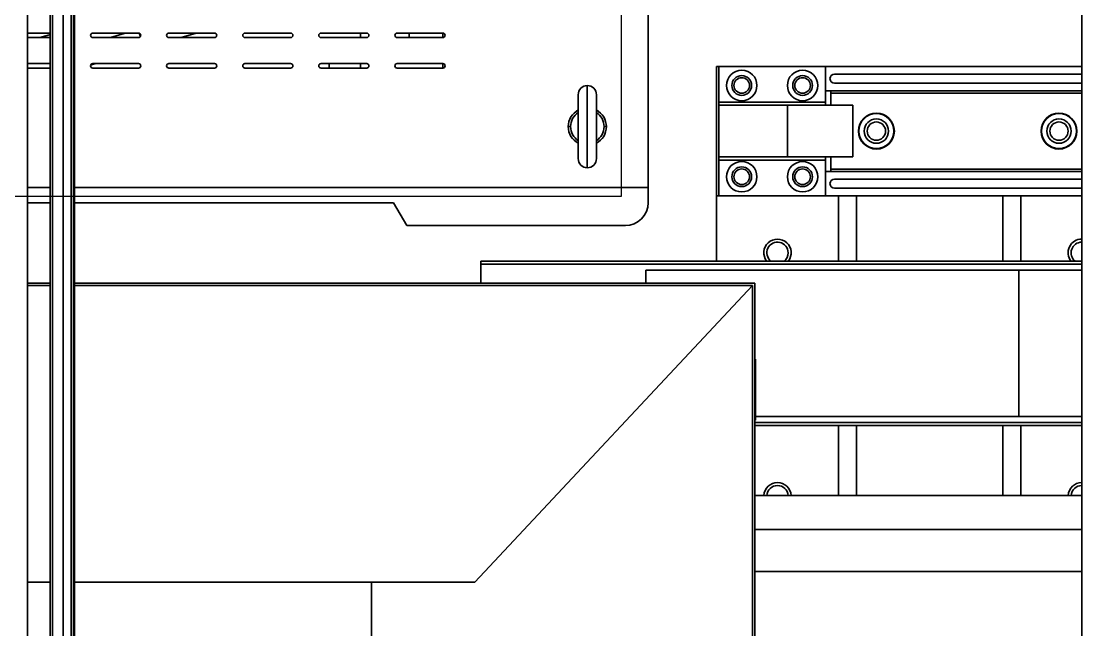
# Model space of a CAD drawing. Header units: millimetres. Extents: x -1052 to 3351, y 0 to 2015.
# Drawn here: x -389.1 to -378.79, y 1685.77 to 1691.69 of the extents above; entities that cross this region are included whole.
import ezdxf

# ---------------------------------------------------------------- set-up
doc = ezdxf.new("R2010")
doc.units = ezdxf.units.MM
doc.layers.add('COLUMN', color=3, linetype='Continuous')

msp = doc.modelspace()

# ---------------------------------------------------------------- linework, layer by layer
at = {"color": 7, "linetype": 'Continuous', "lineweight": 35}
for p, q in [((-389.0445, 1678.402), (-389.0445, 1705.5597)), ((-389.0445, 1678.402), (-389.0445, 1705.5597)), ((-388.8226, 1680.9166), (-388.8226, 1704.5835)), ((-388.8226, 1680.9166), (-388.8226, 1704.5835)), ((-388.7995, 1704.5835), (-388.7995, 1680.9166)), ((-388.7995, 1704.5835), (-388.7995, 1680.9166)), ((-388.6981, 1680.9166), (-388.6981, 1704.5835)), ((-388.6981, 1680.9166), (-388.6981, 1704.5835)), ((-388.6185, 1704.5835), (-388.6185, 1680.9166)), ((-388.6185, 1704.5835), (-388.6185, 1680.9166)), ((-388.5968, 1704.5835), (-388.5968, 1680.9166)), ((-388.5968, 1704.5835), (-388.5968, 1680.9166)), ((-388.5859, 1680.9166), (-388.5859, 1704.5835)), ((-388.5859, 1680.9166), (-388.5859, 1704.5835)), ((-383.0094, 1690.0717), (-383.0094, 1695.1315)), ((-383.0094, 1690.0717), (-383.0094, 1695.1315)), ((-378.7938, 1693.2956), (-378.7938, 1683.8749)), ((-378.7938, 1693.2956), (-378.7938, 1683.8749)), ((-388.8226, 1691.5731), (-389.0445, 1691.5731)), ((-388.8226, 1691.5731), (-389.0445, 1691.5731)), ((-387.9647, 1691.5731), (-388.4084, 1691.5731)), ((-387.9647, 1691.5731), (-388.4084, 1691.5731)), ((-387.2251, 1691.5731), (-387.6688, 1691.5731)), ((-387.2251, 1691.5731), (-387.6688, 1691.5731)), ((-387.5508, 1691.5287), (-387.4046, 1691.5731)), ((-387.5508, 1691.5287), (-387.4046, 1691.5731)), ((-386.4855, 1691.5731), (-386.9293, 1691.5731)), ((-386.4855, 1691.5731), (-386.9293, 1691.5731)), ((-385.7459, 1691.5731), (-386.1897, 1691.5731)), ((-385.7459, 1691.5731), (-386.1897, 1691.5731)), ((-385.8051, 1691.5731), (-385.8051, 1691.5287)), ((-385.8051, 1691.5731), (-385.8051, 1691.5287)), ((-385.0063, 1691.5731), (-385.4501, 1691.5731)), ((-385.0063, 1691.5731), (-385.4501, 1691.5731)), ((-385.3317, 1691.5287), (-385.3317, 1691.5731)), ((-385.3317, 1691.5287), (-385.3317, 1691.5731)), ((-385.0063, 1691.5287), (-385.0063, 1691.5731)), ((-385.0063, 1691.5287), (-385.0063, 1691.5731)), ((-389.0445, 1691.5287), (-388.8226, 1691.5287)), ((-389.0445, 1691.5287), (-388.8226, 1691.5287)), ((-388.4084, 1691.5287), (-387.9647, 1691.5287)), ((-388.4084, 1691.5287), (-387.9647, 1691.5287)), ((-387.6688, 1691.5287), (-387.2251, 1691.5287)), ((-387.6688, 1691.5287), (-387.2251, 1691.5287)), ((-386.9293, 1691.5287), (-386.4855, 1691.5287)), ((-386.9293, 1691.5287), (-386.4855, 1691.5287)), ((-386.1897, 1691.5287), (-385.7459, 1691.5287)), ((-386.1897, 1691.5287), (-385.7459, 1691.5287)), ((-385.4501, 1691.5287), (-385.0063, 1691.5287)), ((-385.4501, 1691.5287), (-385.0063, 1691.5287)), ((-388.8226, 1691.2773), (-389.0445, 1691.2773)), ((-388.8226, 1691.2773), (-389.0445, 1691.2773)), ((-389.0445, 1691.2329), (-388.8226, 1691.2329)), ((-389.0445, 1691.2329), (-388.8226, 1691.2329)), ((-387.9647, 1691.2773), (-388.4084, 1691.2773)), ((-387.9647, 1691.2773), (-388.4084, 1691.2773)), ((-388.4084, 1691.2329), (-387.9647, 1691.2329)), ((-388.4084, 1691.2329), (-387.9647, 1691.2329)), ((-387.2251, 1691.2773), (-387.6688, 1691.2773)), ((-387.2251, 1691.2773), (-387.6688, 1691.2773)), ((-387.6688, 1691.2329), (-387.2251, 1691.2329)), ((-387.6688, 1691.2329), (-387.2251, 1691.2329)), ((-386.4855, 1691.2773), (-386.9293, 1691.2773)), ((-386.4855, 1691.2773), (-386.9293, 1691.2773)), ((-386.9293, 1691.2329), (-386.4855, 1691.2329)), ((-386.9293, 1691.2329), (-386.4855, 1691.2329)), ((-385.7459, 1691.2773), (-386.1897, 1691.2773)), ((-385.7459, 1691.2773), (-386.1897, 1691.2773)), ((-386.1897, 1691.2329), (-385.7459, 1691.2329)), ((-386.1897, 1691.2329), (-385.7459, 1691.2329)), ((-386.112, 1691.2773), (-386.112, 1691.2329)), ((-386.112, 1691.2773), (-386.112, 1691.2329)), ((-385.8051, 1691.2773), (-385.8051, 1691.2329)), ((-385.8051, 1691.2773), (-385.8051, 1691.2329)), ((-385.0063, 1691.2773), (-385.4501, 1691.2773)), ((-385.0063, 1691.2773), (-385.4501, 1691.2773)), ((-385.4501, 1691.2329), (-385.0063, 1691.2329)), ((-385.4501, 1691.2329), (-385.0063, 1691.2329)), ((-385.0063, 1691.2329), (-385.0063, 1691.2773)), ((-385.0063, 1691.2329), (-385.0063, 1691.2773)), ((-382.3438, 1691.2486), (-382.3438, 1689.9913)), ((-382.3438, 1691.2486), (-382.3216, 1691.2486)), ((-382.3438, 1691.2486), (-382.3438, 1689.9913)), ((-382.3438, 1691.2486), (-382.3216, 1691.2486)), ((-381.2862, 1691.2486), (-382.3216, 1691.2486)), ((-382.3216, 1691.2486), (-382.3216, 1690.901)), ((-381.2862, 1691.2486), (-382.3216, 1691.2486)), ((-382.3216, 1691.2486), (-382.3216, 1690.901)), ((-378.7938, 1691.2486), (-381.2862, 1691.2486)), ((-381.2862, 1690.901), (-381.2862, 1691.2486)), ((-378.7938, 1691.2486), (-381.2862, 1691.2486)), ((-381.2862, 1690.901), (-381.2862, 1691.2486)), ((-378.7938, 1691.1747), (-381.1974, 1691.1747)), ((-378.7938, 1691.1747), (-381.1974, 1691.1747)), ((-383.6011, 1690.264), (-383.6011, 1691.0628)), ((-383.6011, 1690.264), (-383.6011, 1691.0628)), ((-381.1974, 1691.0859), (-378.7938, 1691.0859)), ((-381.1974, 1691.0859), (-378.7938, 1691.0859)), ((-383.6898, 1690.974), (-383.6898, 1690.3528)), ((-383.6898, 1690.974), (-383.6898, 1690.3528)), ((-383.5123, 1690.3528), (-383.5123, 1690.974)), ((-383.5123, 1690.3528), (-383.5123, 1690.974)), ((-381.2344, 1691.012), (-381.2862, 1691.012)), ((-381.2344, 1691.012), (-381.2862, 1691.012)), ((-381.2344, 1690.9898), (-381.2344, 1691.012)), ((-381.2344, 1691.012), (-378.7938, 1691.012)), ((-381.2344, 1690.9898), (-381.2344, 1691.012)), ((-381.2344, 1691.012), (-378.7938, 1691.012)), ((-381.2344, 1690.9898), (-381.2344, 1690.8715)), ((-378.7938, 1690.9898), (-381.2344, 1690.9898)), ((-381.2344, 1690.9898), (-381.2344, 1690.8715)), ((-378.7938, 1690.9898), (-381.2344, 1690.9898)), ((-382.3216, 1690.901), (-381.2862, 1690.901)), ((-382.3216, 1690.8715), (-382.3216, 1690.901)), ((-382.3216, 1690.901), (-381.2862, 1690.901)), ((-382.3216, 1690.8715), (-382.3216, 1690.901)), ((-382.3216, 1690.8715), (-382.3216, 1690.3685)), ((-382.3216, 1690.8715), (-381.656, 1690.8715)), ((-382.3216, 1690.8715), (-382.3216, 1690.3685)), ((-382.3216, 1690.8715), (-381.656, 1690.8715)), ((-381.656, 1690.8715), (-381.656, 1690.3685)), ((-381.656, 1690.8715), (-381.0199, 1690.8715)), ((-381.656, 1690.8715), (-381.656, 1690.3685)), ((-381.656, 1690.8715), (-381.0199, 1690.8715)), ((-381.2862, 1690.901), (-381.2862, 1690.8715)), ((-381.2862, 1690.901), (-381.2862, 1690.8715)), ((-381.0199, 1690.3685), (-381.0199, 1690.8715)), ((-381.0199, 1690.3685), (-381.0199, 1690.8715)), ((-383.7638, 1690.6634), (-383.786, 1690.6634)), ((-383.7638, 1690.6634), (-383.786, 1690.6634)), ((-383.4384, 1690.6634), (-383.4162, 1690.6634)), ((-383.4384, 1690.6634), (-383.4162, 1690.6634)), ((-382.3216, 1690.3685), (-381.656, 1690.3685)), ((-382.3216, 1690.339), (-382.3216, 1690.3685)), ((-382.3216, 1690.3685), (-381.656, 1690.3685)), ((-382.3216, 1690.339), (-382.3216, 1690.3685)), ((-381.2862, 1690.339), (-382.3216, 1690.339)), ((-382.3216, 1690.339), (-382.3216, 1689.9913)), ((-381.2862, 1690.339), (-382.3216, 1690.339)), ((-382.3216, 1690.339), (-382.3216, 1689.9913)), ((-381.656, 1690.3685), (-381.0199, 1690.3685)), ((-381.656, 1690.3685), (-381.0199, 1690.3685)), ((-381.2862, 1690.3685), (-381.2862, 1690.339)), ((-381.2862, 1690.3685), (-381.2862, 1690.339)), ((-381.2862, 1689.9913), (-381.2862, 1690.339)), ((-381.2862, 1689.9913), (-381.2862, 1690.339)), ((-381.2344, 1690.3685), (-381.2344, 1690.2502)), ((-381.2344, 1690.3685), (-381.2344, 1690.2502)), ((-381.2862, 1690.228), (-381.2344, 1690.228)), ((-381.2862, 1690.228), (-381.2344, 1690.228)), ((-381.2344, 1690.2502), (-378.7938, 1690.2502)), ((-381.2344, 1690.228), (-381.2344, 1690.2502)), ((-381.2344, 1690.2502), (-378.7938, 1690.2502)), ((-381.2344, 1690.228), (-381.2344, 1690.2502)), ((-378.7938, 1690.228), (-381.2344, 1690.228)), ((-378.7938, 1690.228), (-381.2344, 1690.228)), ((-378.7938, 1690.1541), (-381.1974, 1690.1541)), ((-378.7938, 1690.1541), (-381.1974, 1690.1541)), ((-389.0445, 1690.0717), (-388.8226, 1690.0717)), ((-389.0445, 1690.0717), (-388.8226, 1690.0717)), ((-388.5859, 1690.0717), (-383.0094, 1690.0717)), ((-388.5859, 1690.0717), (-383.0094, 1690.0717)), ((-383.0094, 1689.9238), (-383.0094, 1690.0717)), ((-383.0094, 1689.9238), (-383.0094, 1690.0717)), ((-381.1974, 1690.0653), (-378.7938, 1690.0653)), ((-381.1974, 1690.0653), (-378.7938, 1690.0653)), ((-389.0445, 1689.9238), (-388.8226, 1689.9238)), ((-389.0445, 1689.9238), (-388.8226, 1689.9238)), ((-388.5859, 1689.9238), (-385.4844, 1689.9238)), ((-388.5859, 1689.9238), (-385.4844, 1689.9238)), ((-385.4844, 1689.9238), (-385.3563, 1689.7019)), ((-385.4844, 1689.9238), (-385.3563, 1689.7019)), ((-382.3438, 1689.9913), (-382.3216, 1689.9913)), ((-382.3438, 1689.3553), (-382.3438, 1689.9913)), ((-382.3438, 1689.9913), (-382.3216, 1689.9913)), ((-382.3438, 1689.3553), (-382.3438, 1689.9913)), ((-382.3216, 1689.9913), (-381.2862, 1689.9913)), ((-382.3216, 1689.9913), (-381.2862, 1689.9913)), ((-378.7938, 1689.9913), (-381.2862, 1689.9913)), ((-378.7938, 1689.9913), (-381.2862, 1689.9913)), ((-381.1604, 1689.3553), (-381.1604, 1689.9913)), ((-381.1604, 1689.3553), (-381.1604, 1689.9913)), ((-380.9829, 1689.3553), (-380.9829, 1689.9913)), ((-380.9829, 1689.3553), (-380.9829, 1689.9913)), ((-379.5629, 1689.3553), (-379.5629, 1689.9913)), ((-379.5629, 1689.3553), (-379.5629, 1689.9913)), ((-379.3854, 1689.3553), (-379.3854, 1689.9913)), ((-379.3854, 1689.3553), (-379.3854, 1689.9913)), ((-385.3563, 1689.7019), (-383.2313, 1689.7019)), ((-385.3563, 1689.7019), (-383.2313, 1689.7019)), ((-378.7938, 1689.3553), (-384.6365, 1689.3553)), ((-384.6365, 1689.3553), (-384.6365, 1689.3257)), ((-378.7938, 1689.3553), (-384.6365, 1689.3553)), ((-384.6365, 1689.3553), (-384.6365, 1689.3257)), ((-378.7938, 1689.3257), (-384.6365, 1689.3257)), ((-384.6365, 1689.3257), (-384.6365, 1689.1408)), ((-378.7938, 1689.3257), (-384.6365, 1689.3257)), ((-384.6365, 1689.3257), (-384.6365, 1689.1408)), ((-383.0306, 1689.2665), (-383.0306, 1689.1408)), ((-379.4066, 1689.2665), (-383.0306, 1689.2665)), ((-383.0306, 1689.2665), (-383.0306, 1689.1408)), ((-379.4066, 1689.2665), (-383.0306, 1689.2665)), ((-379.4066, 1687.8465), (-379.4066, 1689.2665)), ((-378.7938, 1689.2665), (-379.4066, 1689.2665)), ((-379.4066, 1687.8465), (-379.4066, 1689.2665)), ((-378.7938, 1689.2665), (-379.4066, 1689.2665)), ((-389.0445, 1689.1408), (-388.8226, 1689.1408)), ((-389.0445, 1689.1408), (-388.8226, 1689.1408)), ((-389.0445, 1689.1186), (-388.8226, 1689.1186)), ((-389.0445, 1689.1186), (-388.8226, 1689.1186)), ((-388.5859, 1689.1408), (-381.974, 1689.1408)), ((-388.5859, 1689.1408), (-381.974, 1689.1408)), ((-388.5859, 1689.1186), (-381.9962, 1689.1186)), ((-388.5859, 1689.1186), (-381.9962, 1689.1186)), ((-381.9962, 1689.1184), (-384.6944, 1686.2342)), ((-381.9962, 1689.1184), (-384.6944, 1686.2342)), ((-381.9962, 1677.9434), (-381.9962, 1689.1186)), ((-381.9962, 1677.9434), (-381.9962, 1689.1186)), ((-381.974, 1677.9434), (-381.974, 1689.1408)), ((-381.974, 1677.9434), (-381.974, 1689.1408)), ((-381.974, 1688.4012), (-381.9668, 1688.4012)), ((-381.974, 1688.4012), (-381.9668, 1688.4012)), ((-381.9668, 1688.4012), (-381.9668, 1687.8096)), ((-381.9668, 1688.4012), (-381.9668, 1687.8096)), ((-379.4066, 1687.8465), (-381.9668, 1687.8465)), ((-379.4066, 1687.8465), (-381.9668, 1687.8465)), ((-378.7938, 1687.8465), (-379.4066, 1687.8465)), ((-378.7938, 1687.8465), (-379.4066, 1687.8465)), ((-381.974, 1687.8096), (-381.9668, 1687.8096)), ((-381.974, 1687.8096), (-381.9668, 1687.8096)), ((-378.7938, 1687.7874), (-381.974, 1687.7874)), ((-378.7938, 1687.7874), (-381.974, 1687.7874)), ((-378.7938, 1687.7578), (-381.974, 1687.7578)), ((-378.7938, 1687.7578), (-381.974, 1687.7578)), ((-381.1604, 1687.0774), (-381.1604, 1687.7578)), ((-381.1604, 1687.0774), (-381.1604, 1687.7578)), ((-380.9829, 1687.0774), (-380.9829, 1687.7578)), ((-380.9829, 1687.0774), (-380.9829, 1687.7578)), ((-379.5629, 1687.0774), (-379.5629, 1687.7578)), ((-379.5629, 1687.0774), (-379.5629, 1687.7578)), ((-379.3854, 1687.0774), (-379.3854, 1687.7578)), ((-379.3854, 1687.0774), (-379.3854, 1687.7578)), ((-378.7938, 1687.0774), (-381.974, 1687.0774)), ((-378.7938, 1687.0774), (-381.974, 1687.0774)), ((-378.7938, 1686.7445), (-381.974, 1686.7445)), ((-378.7938, 1686.7445), (-381.974, 1686.7445)), ((-378.7938, 1686.3378), (-381.974, 1686.3378)), ((-378.7938, 1686.3378), (-381.974, 1686.3378)), ((-389.0445, 1686.2342), (-388.8226, 1686.2342)), ((-389.0445, 1686.2342), (-388.8226, 1686.2342)), ((-388.5859, 1686.2342), (-384.6944, 1686.2342)), ((-388.5859, 1686.2342), (-384.6944, 1686.2342)), ((-385.6987, 1680.8056), (-385.6987, 1686.2342)), ((-385.6987, 1680.8056), (-385.6987, 1686.2342))]:
    msp.add_line(p, q, dxfattribs=at)
for points in [[(-388.8226, 1691.5603), (-388.8313, 1691.5577), (-388.9001, 1691.5368), (-388.9267, 1691.5287)], [(-388.8226, 1691.5603), (-388.8313, 1691.5577), (-388.9001, 1691.5368), (-388.9267, 1691.5287)], [(-388.2388, 1691.5287), (-388.2383, 1691.5289), (-388.1491, 1691.5559), (-388.0925, 1691.5731)], [(-388.2388, 1691.5287), (-388.2383, 1691.5289), (-388.1491, 1691.5559), (-388.0925, 1691.5731)], [(-387.947, 1691.5374), (-387.9494, 1691.5451), (-387.9575, 1691.5719)], [(-387.947, 1691.5374), (-387.9494, 1691.5451), (-387.9575, 1691.5719)], [(-388.4294, 1691.2622), (-388.4132, 1691.2671), (-388.3798, 1691.2773)], [(-388.4294, 1691.2622), (-388.4132, 1691.2671), (-388.3798, 1691.2773)]]:
    msp.add_lwpolyline(points, dxfattribs=at)
for centre, radius in [((-382.0997, 1691.0638), 0.1479), ((-382.0997, 1691.0638), 0.1479), ((-382.0997, 1691.0638), 0.0961), ((-382.0997, 1691.0638), 0.0961), ((-382.0997, 1691.0638), 0.0754), ((-382.0997, 1691.0638), 0.0754), ((-381.5081, 1691.0638), 0.1479), ((-381.5081, 1691.0638), 0.1479), ((-381.5081, 1691.0638), 0.0961), ((-381.5081, 1691.0638), 0.0961), ((-381.5081, 1691.0638), 0.0754), ((-381.5081, 1691.0638), 0.0754), ((-380.7906, 1690.62), 0.1745), ((-380.7906, 1690.62), 0.1745), ((-380.7906, 1690.62), 0.1701), ((-380.7906, 1690.62), 0.1701), ((-380.7906, 1690.62), 0.1183), ((-380.7906, 1690.62), 0.1183), ((-379.0156, 1690.62), 0.1745), ((-379.0156, 1690.62), 0.1745), ((-379.0156, 1690.62), 0.1701), ((-379.0156, 1690.62), 0.1701), ((-379.0156, 1690.62), 0.1183), ((-379.0156, 1690.62), 0.1183), ((-380.7906, 1690.62), 0.0888), ((-380.7906, 1690.62), 0.0888), ((-379.0156, 1690.62), 0.0888), ((-379.0156, 1690.62), 0.0888), ((-382.0997, 1690.1762), 0.1479), ((-382.0997, 1690.1762), 0.1479), ((-381.5081, 1690.1762), 0.1479), ((-381.5081, 1690.1762), 0.1479), ((-382.0997, 1690.1762), 0.0961), ((-382.0997, 1690.1762), 0.0961), ((-382.0997, 1690.1762), 0.0754), ((-382.0997, 1690.1762), 0.0754), ((-381.5081, 1690.1762), 0.0961), ((-381.5081, 1690.1762), 0.0961), ((-381.5081, 1690.1762), 0.0754), ((-381.5081, 1690.1762), 0.0754)]:
    msp.add_circle(centre, radius, dxfattribs=at)
for centre, radius, start, end in [((-388.4084, 1691.5509), 0.0222, 90, 270), ((-388.4084, 1691.5509), 0.0222, 90, 270), ((-387.9647, 1691.5509), 0.0222, 270, 90), ((-387.9647, 1691.5509), 0.0222, 270, 90), ((-387.6688, 1691.5509), 0.0222, 90, 270), ((-387.6688, 1691.5509), 0.0222, 90, 270), ((-387.2251, 1691.5509), 0.0222, 270, 90), ((-387.2251, 1691.5509), 0.0222, 270, 90), ((-386.9293, 1691.5509), 0.0222, 90, 270), ((-386.9293, 1691.5509), 0.0222, 90, 270), ((-386.4855, 1691.5509), 0.0222, 270, 90), ((-386.4855, 1691.5509), 0.0222, 270, 90), ((-386.1897, 1691.5509), 0.0222, 90, 270), ((-386.1897, 1691.5509), 0.0222, 90, 270), ((-385.7459, 1691.5509), 0.0222, 270, 90), ((-385.7459, 1691.5509), 0.0222, 270, 90), ((-385.4501, 1691.5509), 0.0222, 90, 270), ((-385.4501, 1691.5509), 0.0222, 90, 270), ((-385.0063, 1691.5509), 0.0222, 270, 90), ((-385.0063, 1691.5509), 0.0222, 270, 90), ((-388.4084, 1691.2551), 0.0222, 90, 270), ((-388.4084, 1691.2551), 0.0222, 90, 270), ((-387.9647, 1691.2551), 0.0222, 270, 90), ((-387.9647, 1691.2551), 0.0222, 270, 90), ((-387.6688, 1691.2551), 0.0222, 90, 270), ((-387.6688, 1691.2551), 0.0222, 90, 270), ((-387.2251, 1691.2551), 0.0222, 270, 90), ((-387.2251, 1691.2551), 0.0222, 270, 90), ((-386.9293, 1691.2551), 0.0222, 90, 270), ((-386.9293, 1691.2551), 0.0222, 90, 270), ((-386.4855, 1691.2551), 0.0222, 270, 90), ((-386.4855, 1691.2551), 0.0222, 270, 90), ((-386.1897, 1691.2551), 0.0222, 90, 270), ((-386.1897, 1691.2551), 0.0222, 90, 270), ((-385.7459, 1691.2551), 0.0222, 270, 90), ((-385.7459, 1691.2551), 0.0222, 270, 90), ((-385.4501, 1691.2551), 0.0222, 90, 270), ((-385.4501, 1691.2551), 0.0222, 90, 270), ((-385.0063, 1691.2551), 0.0222, 270, 90), ((-385.0063, 1691.2551), 0.0222, 270, 90), ((-381.1974, 1691.1303), 0.0444, 90, 270), ((-381.1974, 1691.1303), 0.0444, 90, 270), ((-383.6011, 1690.974), 0.0888, 90, 180), ((-383.6011, 1690.974), 0.0888, 90, 180), ((-383.6011, 1690.974), 0.0888, 0, 90), ((-383.6011, 1690.974), 0.0888, 0, 90), ((-383.6011, 1690.6634), 0.1849, 118.6854, 180), ((-383.6011, 1690.6634), 0.1849, 118.6854, 180), ((-383.6011, 1690.6634), 0.1849, 0, 61.3146), ((-383.6011, 1690.6634), 0.1849, 0, 61.3146), ((-383.6011, 1690.6634), 0.1627, 122.93392, 180), ((-383.6011, 1690.6634), 0.1627, 122.93392, 180), ((-383.6011, 1690.6634), 0.1627, 0, 57.06608), ((-383.6011, 1690.6634), 0.1627, 0, 57.06608), ((-383.6011, 1690.6634), 0.1849, 180, 241.3146), ((-383.6011, 1690.6634), 0.1849, 180, 241.3146), ((-383.6011, 1690.6634), 0.1627, 180, 237.06608), ((-383.6011, 1690.6634), 0.1627, 180, 237.06608), ((-383.6011, 1690.6634), 0.1627, 302.93392, 0), ((-383.6011, 1690.6634), 0.1627, 302.93392, 0), ((-383.6011, 1690.6634), 0.1849, 298.6854, 0), ((-383.6011, 1690.6634), 0.1849, 298.6854, 0), ((-383.6011, 1690.3528), 0.0888, 180, 270), ((-383.6011, 1690.3528), 0.0888, 180, 270), ((-383.6011, 1690.3528), 0.0888, 270, 0), ((-383.6011, 1690.3528), 0.0888, 270, 0), ((-381.1974, 1690.1097), 0.0444, 90, 270), ((-381.1974, 1690.1097), 0.0444, 90, 270), ((-383.2313, 1689.9238), 0.2219, 270, 0), ((-383.2313, 1689.9238), 0.2219, 270, 0), ((-381.7521, 1689.4367), 0.1331, 322.33011, 217.66989), ((-381.7521, 1689.4367), 0.1331, 322.33011, 217.66989), ((-381.7521, 1689.4367), 0.1035, 0, 231.78679), ((-381.7521, 1689.4367), 0.1035, 0, 231.78679), ((-378.7938, 1689.4367), 0.1331, 90, 217.66989), ((-378.7938, 1689.4367), 0.1331, 90, 217.66989), ((-378.7938, 1689.4367), 0.1035, 90, 231.78679), ((-378.7938, 1689.4367), 0.1035, 90, 231.78679), ((-381.7521, 1689.4367), 0.1035, 308.21321, 0), ((-381.7521, 1689.4367), 0.1035, 308.21321, 0), ((-381.7521, 1687.07), 0.1331, 3.18474, 176.81526), ((-381.7521, 1687.07), 0.1331, 3.18474, 176.81526), ((-381.7521, 1687.07), 0.1035, 4.09604, 175.90396), ((-381.7521, 1687.07), 0.1035, 4.09604, 175.90396), ((-378.7938, 1687.07), 0.1331, 90, 176.81526), ((-378.7938, 1687.07), 0.1331, 90, 176.81526), ((-378.7938, 1687.07), 0.1035, 90, 175.90396), ((-378.7938, 1687.07), 0.1035, 90, 175.90396)]:
    msp.add_arc(centre, radius, start, end, dxfattribs=at)
at = {"layer": 'COLUMN'}
msp.add_lwpolyline([(-398.065, 1704.7765), (-383.2732, 1704.7765), (-383.2732, 1689.9847), (-398.065, 1689.9847)], close=True, dxfattribs=at)

doc.saveas('drawing.dxf')
